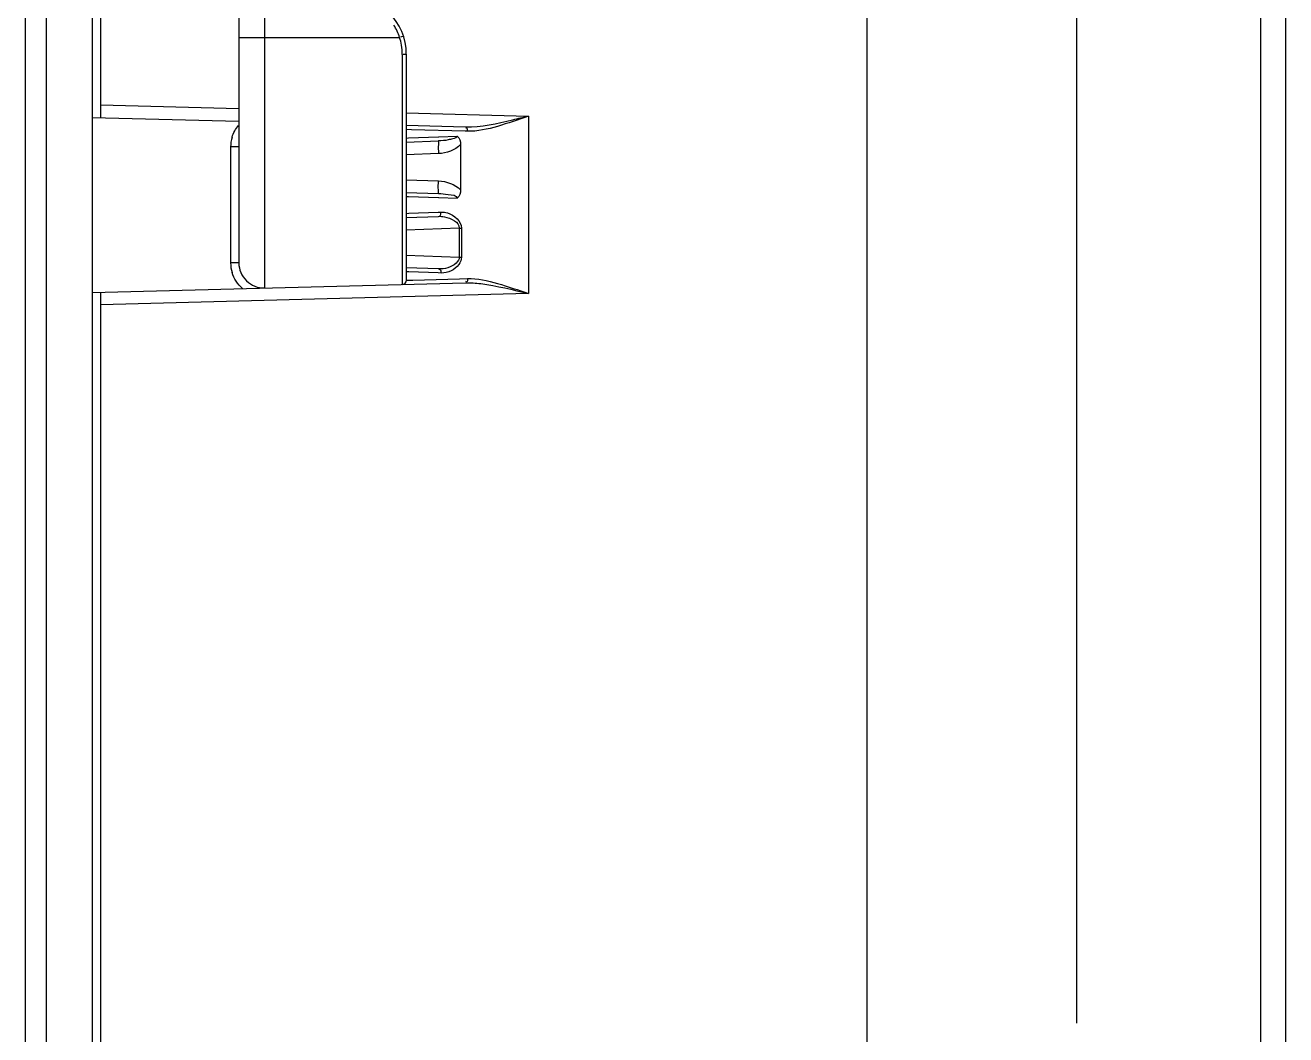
# Model space of a CAD drawing. Header units: millimetres. Extents: x 10297564 to 11610295, y -9287743 to -8409454.
# Drawn here: x 10520226 to 10523246, y -9096283 to -9093863 of the extents above; entities that cross this region are included whole.
import ezdxf

# ---------------------------------------------------------------- set-up
doc = ezdxf.new("R2010")
doc.units = ezdxf.units.MM
doc.header["$LTSCALE"] = 100
doc.linetypes.add('CENTER', pattern=[50.8, 31.75, -6.35, 6.35, -6.35])
doc.layers.add('-0', color=7, linetype='Continuous')

# ---------------------------------------------------------------- blocks, each defined once
blk = doc.blocks.new('인버터 외형도')
at = {"layer": '-0', "linetype": 'Continuous'}
for p, q in [((113351.5, 43658.2), (113351.5, 35908)), ((113434.3, 43658.2), (113434.3, 35908)), ((113313.9, 43620.6), (113313.9, 35945.6)), ((113743.9, 42829.3), (113743.9, 40273.4)), ((113697.6, 42784.2), (113697.6, 40318.6)), ((113449.3, 42258.7), (113449.3, 40579.7)), ((114826.3, 36931.3), (114826.3, 42168.4)), ((115533.6, 36931.3), (115533.6, 42168.4)), ((115578.7, 36931.3), (115578.7, 42168.4)), ((113697.6, 40723.7), (113986.5, 40723.7)), ((113991.3, 40693.1), (113991.3, 40279.9)), ((113998.6, 40693.6), (113998.6, 40287.4)), ((113449.3, 40602.3), (113697.6, 40595.8)), ((113998.6, 40587.9), (114218.4, 40582.1)), ((113434.3, 40580.1), (113697.6, 40573.2)), ((114104.7, 40562.5), (113998.6, 40565.3)), ((114218.4, 40582.1), (114218.4, 40263.3)), ((114007.6, 40557.7), (113998.6, 40558)), ((113998.6, 40542.8), (114002.6, 40543)), ((114002.6, 40543), (114056.2, 40544.9)), ((114104.3, 40555.1), (114007.6, 40557.7)), ((114056.2, 40544.9), (114057.2, 40545)), ((114057.2, 40545), (114090.1, 40546.1)), ((114108.3, 40555), (114104.3, 40555.1)), ((113683, 40318.6), (113683, 40526.9)), ((113697.6, 40526.9), (113683, 40526.9)), ((113998.6, 40535.6), (114056.5, 40537.6)), ((114096, 40531.1), (114096, 40449.8)), ((114056.5, 40515), (113998.6, 40513)), ((113998.6, 40467.8), (114056.5, 40465.8)), ((113998.6, 40445.3), (114056.5, 40443.3)), ((113998.6, 40438), (114002.5, 40437.9)), ((114002.5, 40437.9), (114056.2, 40435.9)), ((114056.2, 40435.9), (114057.2, 40435.9)), ((114057.2, 40435.9), (114090.1, 40434.7)), ((113998.6, 40407.4), (114002.9, 40407.6)), ((114002.9, 40407.6), (114055.8, 40409.5)), ((114055.8, 40409.5), (114061.7, 40409.7)), ((113998.6, 40400.1), (114056.5, 40402.2)), ((114093.8, 40380.9), (113998.6, 40377.6)), ((114093.8, 40380.9), (114093.8, 40329.1)), ((114093.8, 40380.9), (114097.7, 40380.9)), ((114097.7, 40380.9), (114097.7, 40329.1)), ((113697.6, 40318.6), (113683, 40318.6)), ((113998.5, 40332.4), (114093.8, 40329.1)), ((114093.8, 40329.1), (114097.7, 40329.1)), ((114056.5, 40307.8), (113998.6, 40309.8)), ((114003.2, 40302.4), (113998.6, 40302.6)), ((114055.7, 40300.5), (114003.2, 40302.4)), ((114061.7, 40300.3), (114055.7, 40300.5)), ((113434.3, 40265.3), (114104.7, 40282.9)), ((113998.6, 40287.4), (114001.9, 40287.5)), ((114001.9, 40287.5), (114010.2, 40287.7)), ((114010.2, 40287.7), (114094.2, 40290)), ((114094.2, 40290), (114108.3, 40290.4)), ((113449.3, 40265.7), (113449.3, 37382.8)), ((114218.4, 40263.3), (113449.3, 40243.2))]:
    blk.add_line(p, q, dxfattribs=at)
at = {"layer": '-0', "linetype": 'CENTER'}
blk.add_line((115202.5, 42127.5), (115202.5, 37329.6), dxfattribs=at)
at = {"layer": '-0', "linetype": 'Continuous'}
for centre, radius, start, end in [((113893.3, 40693.6), 105.3, 0, 90), ((113893, 40693.4), 98.3, 17.9563, 32.1295), ((113890.2, 40693.1), 101.1, 9.3667, 17.6269), ((113889.9, 40693.1), 101.3, 0.0071, 9.3558), ((113743.6, 40526.8), 60.7, 163.2052, 179.9303), ((113743.6, 40318.6), 60.7, 180.0702, 196.8147), ((113742.8, 40318.6), 45.1, 180, 271.5), ((113991.1, 40287.4), 7.52, 271.5, 0)]:
    blk.add_arc(centre, radius, start, end, dxfattribs=at)
for points, knots in [([(113993.5, 40726), (113993.6, 40725.5), (113990.3, 40725.6), (113989.3, 40724.6), (113987.9, 40724.1)], [0, 0, 0, 0, 0.245586, 1, 1, 1, 1]), ([(113998.6, 40693.6), (113998.6, 40693.1), (113995.5, 40693.5), (113994.2, 40693.1), (113992.7, 40693.2)], [0, 0, 0, 0, 0.250584, 1, 1, 1, 1]), ([(114218.4, 40582.1), (114208.8, 40579.8), (114171.5, 40570.8), (114133.3, 40561.8), (114104.7, 40562.5)], [0, 0, 0, 0, 0.257456, 1, 1, 1, 1]), ([(114218.4, 40582.1), (114199.8, 40575.7), (114164.2, 40563.5), (114126.6, 40554.5), (114108.3, 40555)], [0, 0, 0, 0, 0.51923, 1, 1, 1, 1]), ([(114090.1, 40546.1), (114089.9, 40543.1), (114081.5, 40541.7), (114071.4, 40538.6), (114062.3, 40537.8), (114056.5, 40537.6)], [0, 0, 0, 0, 0.263094, 0.508323, 1, 1, 1, 1]), ([(114108.3, 40555), (114108.4, 40556.7), (114109.6, 40559.7), (114105.8, 40561.2), (114105.4, 40560.6)], [0, 0, 0, 0, 0.68838, 1, 1, 1, 1]), ([(114056.5, 40537.6), (114055.9, 40537.6), (114056.7, 40534.1), (114055.4, 40528.3), (114056.3, 40520.4), (114056.5, 40515)], [0, 0, 0, 0, 0.07731, 0.293734, 1, 1, 1, 1]), ([(114056.5, 40443.3), (114055.9, 40443.3), (114056.7, 40446.8), (114055.4, 40452.6), (114056.3, 40460.5), (114056.5, 40465.8)], [0, 0, 0, 0, 0.07731, 0.293734, 1, 1, 1, 1]), ([(114056.5, 40443.3), (114062.2, 40443.1), (114071.7, 40440.7), (114089.7, 40440.6), (114090.1, 40434.7)], [0, 0, 0, 0, 0.490336, 1, 1, 1, 1]), ([(114056.5, 40402.2), (114057.8, 40402.2), (114061, 40403.2), (114061.1, 40406.9), (114060.3, 40408.2)], [0, 0, 0, 0, 0.468855, 1, 1, 1, 1]), ([(114061.7, 40409.7), (114065.3, 40409.8), (114081, 40407.7), (114097.8, 40393.3), (114097.7, 40380.9)], [0, 0, 0, 0, 0.22424, 1, 1, 1, 1]), ([(114056.5, 40402.2), (114060, 40402.3), (114074, 40401.1), (114093.9, 40392.1), (114093.8, 40380.9)], [0, 0, 0, 0, 0.239699, 1, 1, 1, 1]), ([(114093.8, 40329.1), (114093.8, 40324.9), (114084, 40311), (114067.5, 40307.4), (114056.5, 40307.8)], [0, 0, 0, 0, 0.274606, 1, 1, 1, 1]), ([(114097.7, 40329.1), (114097.7, 40324.3), (114091.1, 40308.2), (114073.2, 40299.9), (114061.7, 40300.3)], [0, 0, 0, 0, 0.293872, 1, 1, 1, 1]), ([(114056.5, 40307.8), (114057.8, 40307.8), (114061, 40306.8), (114061.1, 40303.1), (114060.3, 40301.8)], [0, 0, 0, 0, 0.468855, 1, 1, 1, 1]), ([(114104.7, 40282.9), (114113.9, 40283.1), (114152.5, 40280), (114190, 40270.2), (114218.4, 40263.3)], [0, 0, 0, 0, 0.24005, 1, 1, 1, 1]), ([(114108.3, 40290.4), (114108.4, 40288.7), (114109.6, 40285.7), (114105.8, 40284.2), (114105.4, 40284.8)], [0, 0, 0, 0, 0.688373, 1, 1, 1, 1]), ([(114108.3, 40290.4), (114126.6, 40290.9), (114164.2, 40281.9), (114199.8, 40269.7), (114218.4, 40263.3)], [0, 0, 0, 0, 0.480766, 1, 1, 1, 1])]:
    blk.add_open_spline(points, degree=3, knots=knots, dxfattribs=at)
for points in [[(113685.5, 40544.3), (113687.9, 40552.1), (113691.9, 40559.5), (113697.2, 40565.7)], [(114090.1, 40546.1), (114094.6, 40543.1), (114096, 40536.5), (114096, 40531.1)], [(114096, 40531.1), (114086.2, 40520.8), (114070.7, 40515.5), (114056.5, 40515)], [(114056.5, 40465.8), (114070.7, 40465.3), (114086.2, 40460.1), (114096, 40449.8)], [(114096, 40449.8), (114096, 40444.4), (114094.6, 40437.7), (114090.1, 40434.7)], [(113704.5, 40272.4), (113695.7, 40279.8), (113688.9, 40290.1), (113685.6, 40301.1)]]:
    blk.add_open_spline(points, degree=3, dxfattribs=at)

msp = doc.modelspace()

# ---------------------------------------------------------------- block references
at = {"xscale": 1.333333333333333, "yscale": 1.333333333333333, "zscale": 1.333333333333333}
msp.add_blockref('인버터 외형도', (10369140.6, -9148191), dxfattribs=at)

doc.saveas('drawing.dxf')
